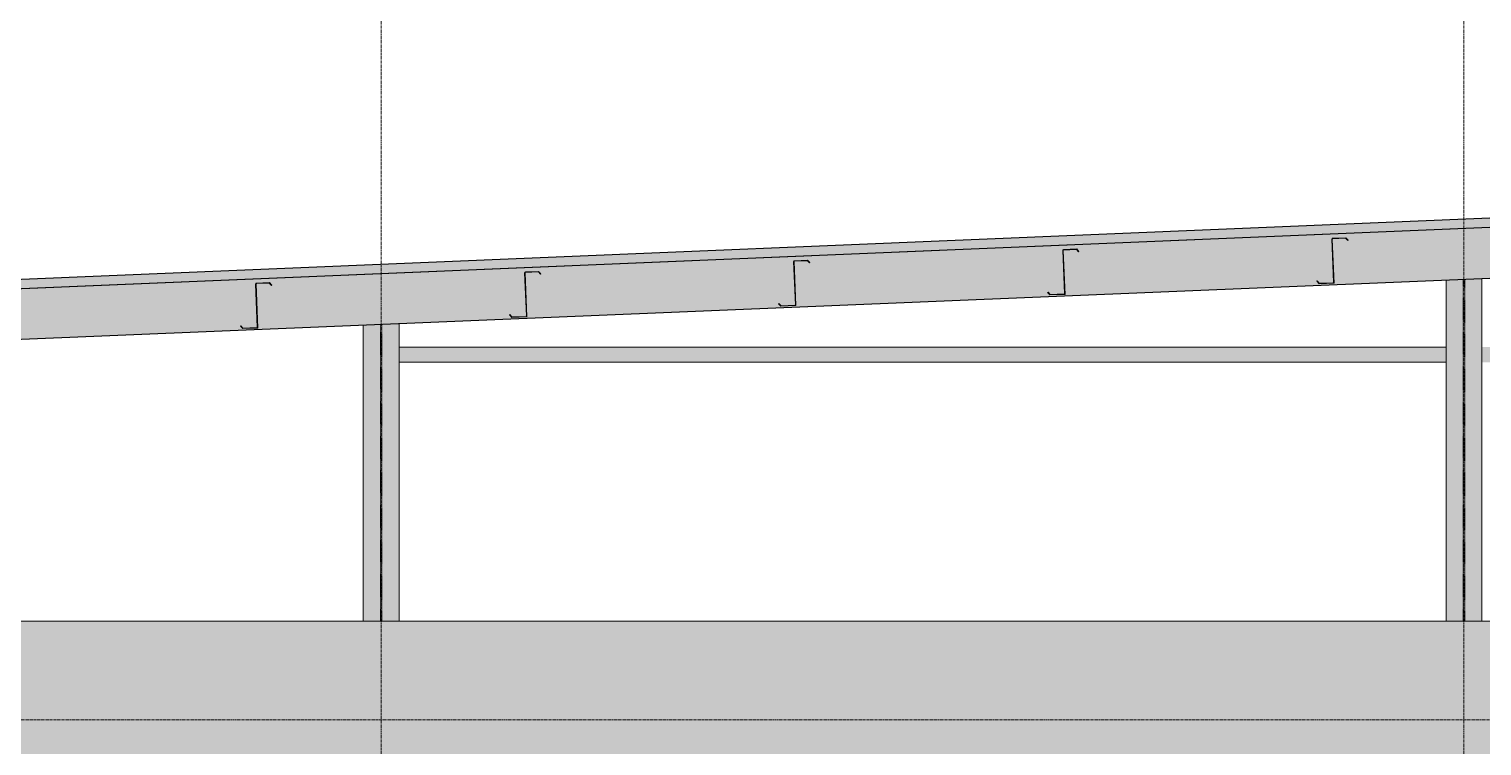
# Model space of a CAD drawing. Header units: inches. Extents: x -23445 to -32, y -314 to 853.
# Drawn here: x -8337.2 to -8013.6, y 252.2 to 411.9 of the extents above; entities that cross this region are included whole.
import ezdxf

# ---------------------------------------------------------------- set-up
doc = ezdxf.new("R2010")
doc.units = ezdxf.units.IN
doc.header["$MEASUREMENT"] = 0
doc.linetypes.add('Grid Line 1_2_', pattern=[0.875, 0.5, -0.125, 0.125, -0.125])
doc.linetypes.add('Hidden 1_8_', pattern=[0.1875, 0.125, -0.0625])
for name, color, linetype, lineweight in [('A-CLNG', 13, 'Continuous', 9), ('A-CLNG-PATT', 13, 'Continuous', 9), ('A-FLOR-LEVL', 51, 'Continuous', 9), ('A-ROOF', 132, 'Continuous', 9), ('M-HVAC-DUCT', 70, 'Continuous', 9), ('S-BEAM', 12, 'Continuous', 9), ('S-COLS', 52, 'Continuous', 9), ('S-GRID', 1, 'Continuous', 9)]:
    doc.layers.add(name, color=color, linetype=linetype, lineweight=lineweight)
pattern_1 = [(45, (-21606.148, 72.082), (-19.007, 19.007), []), (45, (-21606.148, 100.882), (-19.007, 19.007), [])]

# ---------------------------------------------------------------- blocks, each defined once
blk = doc.blocks.new('W-Wide Flange-Column - B1_F-1401806-Building Section - North_South looking West _ Fitness Center')
at = {"layer": 'S-COLS', "linetype": 'Hidden 1_8_'}
for p, q in [((-21867.71, 356.17), (-21867.71, 280)), ((-21867.4, 280), (-21867.4, 356.19)), ((-21867.71, 248), (-21867.71, 37.11)), ((-21867.4, 37.1), (-21867.4, 248)), ((-21867.71, 37.04), (-21867.71, 36.94)), ((-21867.71, 36.87), (-21867.71, 36.62)), ((-21867.71, 36.51), (-21867.71, 35.32)), ((-21867.4, 36.93), (-21867.4, 37.04)), ((-21867.4, 36.59), (-21867.4, 36.87)), ((-21867.4, 36.41), (-21867.4, 36.54)), ((-21867.4, 35.31), (-21867.4, 36.32)), ((-21867.71, 35.28), (-21867.71, 35.04)), ((-21867.71, 34.88), (-21867.71, 32.5)), ((-21867.71, 32.5), (-21867.71, 31.5)), ((-21867.4, 35.04), (-21867.4, 35.3)), ((-21867.4, 32.5), (-21867.4, 34.88)), ((-21867.4, 31.5), (-21867.4, 32.5)), ((-21867.71, 31.5), (-21867.71, 28.5)), ((-21867.4, 28.5), (-21867.4, 31.5)), ((-21867.71, 28.5), (-21867.71, 4)), ((-21867.4, 4), (-21867.4, 28.5)), ((-21867.71, 4), (-21867.71, 1)), ((-21867.4, 1), (-21867.4, 4))]:
    blk.add_line(p, q, dxfattribs=at)
blk = doc.blocks.new('W-Wide Flange-Column - B1_F-1389371-Building Section - North_South looking West _ Fitness Center')
at = {"layer": 'S-COLS', "linetype": 'Hidden 1_8_'}
for p, q in [((-22108.96, 346.12), (-22108.96, 280)), ((-22108.65, 280), (-22108.65, 346.14)), ((-22108.96, 248), (-22108.96, 37.11)), ((-22108.65, 37.11), (-22108.65, 248)), ((-22108.96, 37.03), (-22108.96, 36.84)), ((-22108.96, 36.78), (-22108.96, 36.51)), ((-22108.96, 36.41), (-22108.96, 35.23)), ((-22108.65, 36.83), (-22108.65, 37.03)), ((-22108.65, 36.49), (-22108.65, 36.78)), ((-22108.65, 35.3), (-22108.65, 36.33)), ((-22108.96, 35.17), (-22108.96, 35.03)), ((-22108.96, 34.9), (-22108.96, 32.5)), ((-22108.96, 32.5), (-22108.96, 31.5)), ((-22108.65, 35.02), (-22108.65, 35.18)), ((-22108.65, 32.5), (-22108.65, 34.88)), ((-22108.65, 31.5), (-22108.65, 32.5)), ((-22108.96, 31.5), (-22108.96, 28.5)), ((-22108.65, 28.5), (-22108.65, 31.5)), ((-22108.96, 28.5), (-22108.96, 4)), ((-22108.65, 4), (-22108.65, 28.5)), ((-22108.96, 4), (-22108.96, 1)), ((-22108.65, 1), (-22108.65, 4))]:
    blk.add_line(p, q, dxfattribs=at)
blk = doc.blocks.new('Girt_Z - 10_D-V118-Building Section - North_South looking West _ Fitness Center')
at = {"layer": 'S-BEAM', "lineweight": 15}
for p, q in [((-21897, 365.1), (-21896.6, 355.49)), ((-21896.48, 355.3), (-21896.89, 365.11)), ((-21893.89, 365.42), (-21896.82, 365.3)), ((-21896.82, 365.19), (-21893.93, 365.31)), ((-21893.93, 365.31), (-21893.46, 364.79)), ((-21893.38, 364.87), (-21893.89, 365.42)), ((-21893.46, 364.79), (-21893.38, 364.87)), ((-21900.28, 355.79), (-21900.36, 355.72)), ((-21900.36, 355.72), (-21899.85, 355.16)), ((-21899.81, 355.27), (-21900.28, 355.79)), ((-21899.85, 355.16), (-21896.48, 355.3)), ((-21896.67, 355.41), (-21899.81, 355.27))]:
    blk.add_line(p, q, dxfattribs=at)
for centre, radius, start, end in [((-21896.81, 365.11), 0.187, 92.3859, 182.3859), ((-21896.81, 365.11), 0.0782, 94.5087, 182.3859), ((-21896.68, 355.48), 0.0782, 275.4283, 2.3859)]:
    blk.add_arc(centre, radius, start, end, dxfattribs=at)
blk = doc.blocks.new('Girt_Z - 10_D-V119-Building Section - North_South looking West _ Fitness Center')
at = {"layer": 'S-BEAM'}
h = blk.add_hatch(dxfattribs=at)
h.set_pattern_fill('FP_44', color=256, style=0, pattern_type=2)
h.set_pattern_definition(pattern_1)
h.paths.add_polyline_path([(-21959.8, 352.67), (-21956.43, 352.81), (-21956.62, 352.91), (-21959.76, 352.78), (-21960.23, 353.29), (-21960.31, 353.22)], flags=0)
h.paths.add_polyline_path([(-21956.43, 352.81), (-21956.84, 362.61), (-21956.95, 362.61), (-21956.55, 352.99)], flags=0)
h.paths.add_polyline_path([(-21953.41, 362.3), (-21953.33, 362.37), (-21953.83, 362.92), (-21956.77, 362.8), (-21956.77, 362.69), (-21953.88, 362.81)], flags=0)
at = {"layer": 'S-BEAM', "lineweight": 15}
for p, q in [((-21956.95, 362.61), (-21956.55, 352.99)), ((-21956.43, 352.81), (-21956.84, 362.61)), ((-21953.83, 362.92), (-21956.77, 362.8)), ((-21956.77, 362.69), (-21953.88, 362.81)), ((-21953.88, 362.81), (-21953.41, 362.3)), ((-21953.33, 362.37), (-21953.83, 362.92)), ((-21953.41, 362.3), (-21953.33, 362.37)), ((-21960.23, 353.29), (-21960.31, 353.22)), ((-21960.31, 353.22), (-21959.8, 352.67)), ((-21959.76, 352.78), (-21960.23, 353.29)), ((-21956.62, 352.91), (-21959.76, 352.78)), ((-21959.8, 352.67), (-21956.43, 352.81))]:
    blk.add_line(p, q, dxfattribs=at)
for centre, radius, start, end in [((-21956.76, 362.61), 0.187, 92.3859, 182.3859), ((-21956.76, 362.61), 0.0782, 94.5087, 182.3859), ((-21956.63, 352.99), 0.0782, 275.4283, 2.3859)]:
    blk.add_arc(centre, radius, start, end, dxfattribs=at)
blk = doc.blocks.new('Girt_Z - 10_D-V120-Building Section - North_South looking West _ Fitness Center')
at = {"layer": 'S-BEAM', "lineweight": 15}
for p, q in [((-22016.9, 360.11), (-22016.5, 350.49)), ((-22016.38, 350.31), (-22016.79, 360.11)), ((-22013.78, 360.43), (-22016.72, 360.3)), ((-22016.71, 360.19), (-22013.83, 360.31)), ((-22013.83, 360.31), (-22013.36, 359.8)), ((-22013.28, 359.87), (-22013.78, 360.43)), ((-22013.36, 359.8), (-22013.28, 359.87)), ((-22020.17, 350.8), (-22020.26, 350.72)), ((-22020.26, 350.72), (-22019.75, 350.17)), ((-22019.7, 350.28), (-22020.17, 350.8)), ((-22019.75, 350.17), (-22016.38, 350.31)), ((-22016.57, 350.41), (-22019.7, 350.28))]:
    blk.add_line(p, q, dxfattribs=at)
for centre, radius, start, end in [((-22016.71, 360.12), 0.187, 92.3859, 182.3859), ((-22016.71, 360.12), 0.0782, 94.5087, 182.3859), ((-22016.57, 350.49), 0.0782, 275.4283, 2.3859)]:
    blk.add_arc(centre, radius, start, end, dxfattribs=at)
blk = doc.blocks.new('Girt_Z - 10_D-V121-Building Section - North_South looking West _ Fitness Center')
at = {"layer": 'S-BEAM'}
h = blk.add_hatch(dxfattribs=at)
h.set_pattern_fill('FP_44', color=256, style=0, pattern_type=2)
h.set_pattern_definition(pattern_1)
h.paths.add_polyline_path([(-22079.7, 347.67), (-22076.33, 347.81), (-22076.51, 347.91), (-22079.65, 347.78), (-22080.12, 348.3), (-22080.2, 348.22)], flags=0)
h.paths.add_polyline_path([(-22076.33, 347.81), (-22076.73, 357.61), (-22076.84, 357.61), (-22076.44, 347.99)], flags=0)
h.paths.add_polyline_path([(-22073.3, 357.3), (-22073.22, 357.37), (-22073.73, 357.93), (-22076.66, 357.81), (-22076.66, 357.7), (-22073.78, 357.82)], flags=0)
at = {"layer": 'S-BEAM', "lineweight": 15}
for p, q in [((-22076.84, 357.61), (-22076.44, 347.99)), ((-22076.33, 347.81), (-22076.73, 357.61)), ((-22073.73, 357.93), (-22076.66, 357.81)), ((-22076.66, 357.7), (-22073.78, 357.82)), ((-22073.78, 357.82), (-22073.3, 357.3)), ((-22073.22, 357.37), (-22073.73, 357.93)), ((-22073.3, 357.3), (-22073.22, 357.37)), ((-22080.12, 348.3), (-22080.2, 348.22)), ((-22080.2, 348.22), (-22079.7, 347.67)), ((-22079.65, 347.78), (-22080.12, 348.3)), ((-22079.7, 347.67), (-22076.33, 347.81)), ((-22076.51, 347.91), (-22079.65, 347.78))]:
    blk.add_line(p, q, dxfattribs=at)
for centre, radius, start, end in [((-22076.66, 357.62), 0.187, 92.3859, 182.3859), ((-22076.66, 357.62), 0.0782, 94.5087, 182.3859), ((-22076.52, 347.99), 0.0782, 275.4283, 2.3859)]:
    blk.add_arc(centre, radius, start, end, dxfattribs=at)
blk = doc.blocks.new('Girt_Z - 10_D-1351984-Building Section - North_South looking West _ Fitness Center')
at = {"layer": 'S-BEAM'}
h = blk.add_hatch(color=256, dxfattribs=at)
h.paths.add_polyline_path([(-22139.65, 345.17), (-22136.27, 345.31), (-22136.46, 345.41), (-22139.6, 345.28), (-22140.07, 345.8), (-22140.15, 345.73)], flags=0)
h.paths.add_polyline_path([(-22136.27, 345.31), (-22136.68, 355.12), (-22136.79, 355.11), (-22136.39, 345.5)], flags=0)
h.paths.add_polyline_path([(-22133.25, 354.8), (-22133.17, 354.88), (-22133.68, 355.43), (-22136.61, 355.31), (-22136.61, 355.2), (-22133.72, 355.32)], flags=0)
at = {"layer": 'S-BEAM', "lineweight": 15}
for p, q in [((-22136.79, 355.11), (-22136.39, 345.5)), ((-22136.27, 345.31), (-22136.68, 355.12)), ((-22133.68, 355.43), (-22136.61, 355.31)), ((-22136.61, 355.2), (-22133.72, 355.32)), ((-22133.72, 355.32), (-22133.25, 354.8)), ((-22133.17, 354.88), (-22133.68, 355.43)), ((-22133.25, 354.8), (-22133.17, 354.88)), ((-22140.07, 345.8), (-22140.15, 345.73)), ((-22140.15, 345.73), (-22139.65, 345.17)), ((-22139.6, 345.28), (-22140.07, 345.8)), ((-22139.65, 345.17), (-22136.27, 345.31)), ((-22136.46, 345.41), (-22139.6, 345.28))]:
    blk.add_line(p, q, dxfattribs=at)
for centre, radius, start, end in [((-22136.6, 355.12), 0.187, 92.3859, 182.3859), ((-22136.6, 355.12), 0.0782, 94.5087, 182.3859), ((-22136.47, 345.49), 0.0782, 275.4283, 2.3859)]:
    blk.add_arc(centre, radius, start, end, dxfattribs=at)
blk = doc.blocks.new('Girt_Z - 10_D-1249026-Building Section - North_South looking West _ Fitness Center')
at = {"layer": 'S-BEAM'}
h = blk.add_hatch(color=256, dxfattribs=at)
h.paths.add_polyline_path([(-21146.8, 337.69), (-21146.8, 341.06), (-21381.05, 341.06), (-21381.05, 337.69), (-21174.79, 337.69)], flags=0)
h.paths.add_polyline_path([(-22104.8, 337.69), (-21871.55, 337.69), (-21871.55, 341.06), (-22104.8, 341.06)], flags=0)
h.paths.add_polyline_path([(-21389.05, 337.69), (-21389.05, 341.06), (-21622.3, 341.06), (-21622.3, 337.69), (-21407.18, 337.69)], flags=0)
h.paths.add_polyline_path([(-21863.55, 337.69), (-21854.25, 337.69), (-21856.52, 341.06), (-21863.55, 341.06)], flags=0)
h.paths.add_polyline_path([(-21630.3, 337.69), (-21630.3, 341.06), (-21643.61, 341.06), (-21645.73, 337.69), (-21639.56, 337.69)], flags=0)
h.paths.add_polyline_path([(-21852.81, 337.69), (-21647.01, 337.69), (-21644.89, 341.06), (-21855.32, 341.06), (-21853.04, 337.69), (-21852.84, 337.69)], flags=0)
for p, q in [((-22104.8, 341.06), (-21871.55, 341.06)), ((-22104.8, 337.69), (-21871.55, 337.69))]:
    blk.add_line(p, q, dxfattribs=at)

msp = doc.modelspace()

# ---------------------------------------------------------------- hatches: boundary and pattern name
at = {"layer": 'A-CLNG-PATT'}
h = msp.add_hatch(dxfattribs=at)
h.set_pattern_fill('FP_43', color=256, style=0, pattern_type=2)
h.set_pattern_definition([(161.57, (-21605.188, 73.042), (-7.6802237, -0.0009796), [0, -54.643, 6.067, 0]), (18.43, (-21607.108, 73.042), (-7.6802237, 0.0009796), [0, -54.643, 6.067, 0]), (108.43, (-21605.188, 73.042), (3.8382953, -19.20136532), [18.211, -42.499]), (71.57, (-21607.108, 73.042), (3.8382953, 19.20136532), [18.211, -42.499])])
h.paths.add_polyline_path([(-8520.68, 335.22), (-7285.06, 386.7), (-7285.06, 397.96), (-8520.68, 346.48), (-8520.68, 343.72)], flags=0)
at = {"layer": 'A-ROOF'}
msp.add_hatch(color=256, dxfattribs=at).paths.add_polyline_path([(-8585.81, 343.84), (-7270.46, 398.65), (-7270.46, 400.65), (-8585.81, 345.84)], flags=0)
at = {"layer": 'M-HVAC-DUCT', "lineweight": 5}
for points in [[(-8401.06, 264), (-7330.68, 264), (-7330.68, 280), (-8401.06, 280), (-8401.06, 266.78)], [(-8399.58, 248), (-7330.68, 248), (-7330.68, 264), (-8401.06, 264), (-8401.06, 248)]]:
    msp.add_hatch(color=256, dxfattribs=at).paths.add_polyline_path(points, flags=0)
at = {"layer": 'S-COLS', "lineweight": 5}
h = msp.add_hatch(color=256, dxfattribs=at)
h.paths.add_polyline_path([(-8013.56, 1), (-8013.56, 248), (-8021.56, 248), (-8021.56, 1), (-8017.11, 1)], flags=0)
h.paths.add_polyline_path([(-8021.56, 280), (-8013.56, 280), (-8013.56, 356.35), (-8021.56, 356.01), (-8021.56, 303.42)], flags=0)
h = msp.add_hatch(color=256, dxfattribs=at)
h.paths.add_polyline_path([(-8254.81, 1), (-8254.81, 248), (-8262.81, 248), (-8262.81, 1)], flags=0)
h.paths.add_polyline_path([(-8254.81, 280), (-8254.81, 346.3), (-8262.81, 345.96), (-8262.81, 280)], flags=0)

# ---------------------------------------------------------------- linework, layer by layer
at = {"layer": 'A-CLNG', "lineweight": 25}
for p, q in [((-7285.06, 397.96), (-8520.68, 346.48)), ((-8520.68, 335.22), (-7285.06, 386.7))]:
    msp.add_line(p, q, dxfattribs=at)
at = {"layer": 'A-FLOR-LEVL', "linetype": 'Grid Line 1_2_'}
msp.add_line((-9377.38, 258), (-6327.09, 258), dxfattribs=at)
at = {"layer": 'A-ROOF', "lineweight": 25}
for p, q in [((-7270.46, 400.65), (-8585.81, 345.84)), ((-8585.81, 343.84), (-7270.46, 398.65))]:
    msp.add_line(p, q, dxfattribs=at)
at = {"layer": 'M-HVAC-DUCT'}
msp.add_line((-7330.68, 280), (-8401.06, 280), dxfattribs=at)
at = {"layer": 'S-COLS'}
for p, q in [((-8013.56, 356.35), (-8013.56, 280)), ((-8021.56, 356.01), (-8021.56, 280)), ((-8262.81, 345.96), (-8262.81, 280)), ((-8254.81, 346.3), (-8254.81, 280))]:
    msp.add_line(p, q, dxfattribs=at)
at = {"layer": 'S-GRID', "linetype": 'Grid Line 1_2_'}
for p, q in [((-8258.81, -293.04), (-8258.81, 738.66)), ((-8258.81, -293.04), (-8258.81, 738.66)), ((-8017.56, -293.04), (-8017.56, 738.66)), ((-8017.56, -293.04), (-8017.56, 738.66))]:
    msp.add_line(p, q, dxfattribs=at)

# ---------------------------------------------------------------- block references
at = {"layer": 'S-BEAM'}
for name in ['Girt_Z - 10_D-V119-Building Section - North_South looking West _ Fitness Center', 'Girt_Z - 10_D-V118-Building Section - North_South looking West _ Fitness Center', 'Girt_Z - 10_D-V120-Building Section - North_South looking West _ Fitness Center', 'Girt_Z - 10_D-V121-Building Section - North_South looking West _ Fitness Center', 'Girt_Z - 10_D-1351984-Building Section - North_South looking West _ Fitness Center', 'Girt_Z - 10_D-1249026-Building Section - North_South looking West _ Fitness Center']:
    msp.add_blockref(name, (13850, 0), dxfattribs=at)
at = {"layer": 'S-COLS', "linetype": 'Hidden 1_8_'}
for name in ['W-Wide Flange-Column - B1_F-1401806-Building Section - North_South looking West _ Fitness Center', 'W-Wide Flange-Column - B1_F-1389371-Building Section - North_South looking West _ Fitness Center']:
    msp.add_blockref(name, (13850, 0), dxfattribs=at)

doc.saveas('drawing.dxf')
